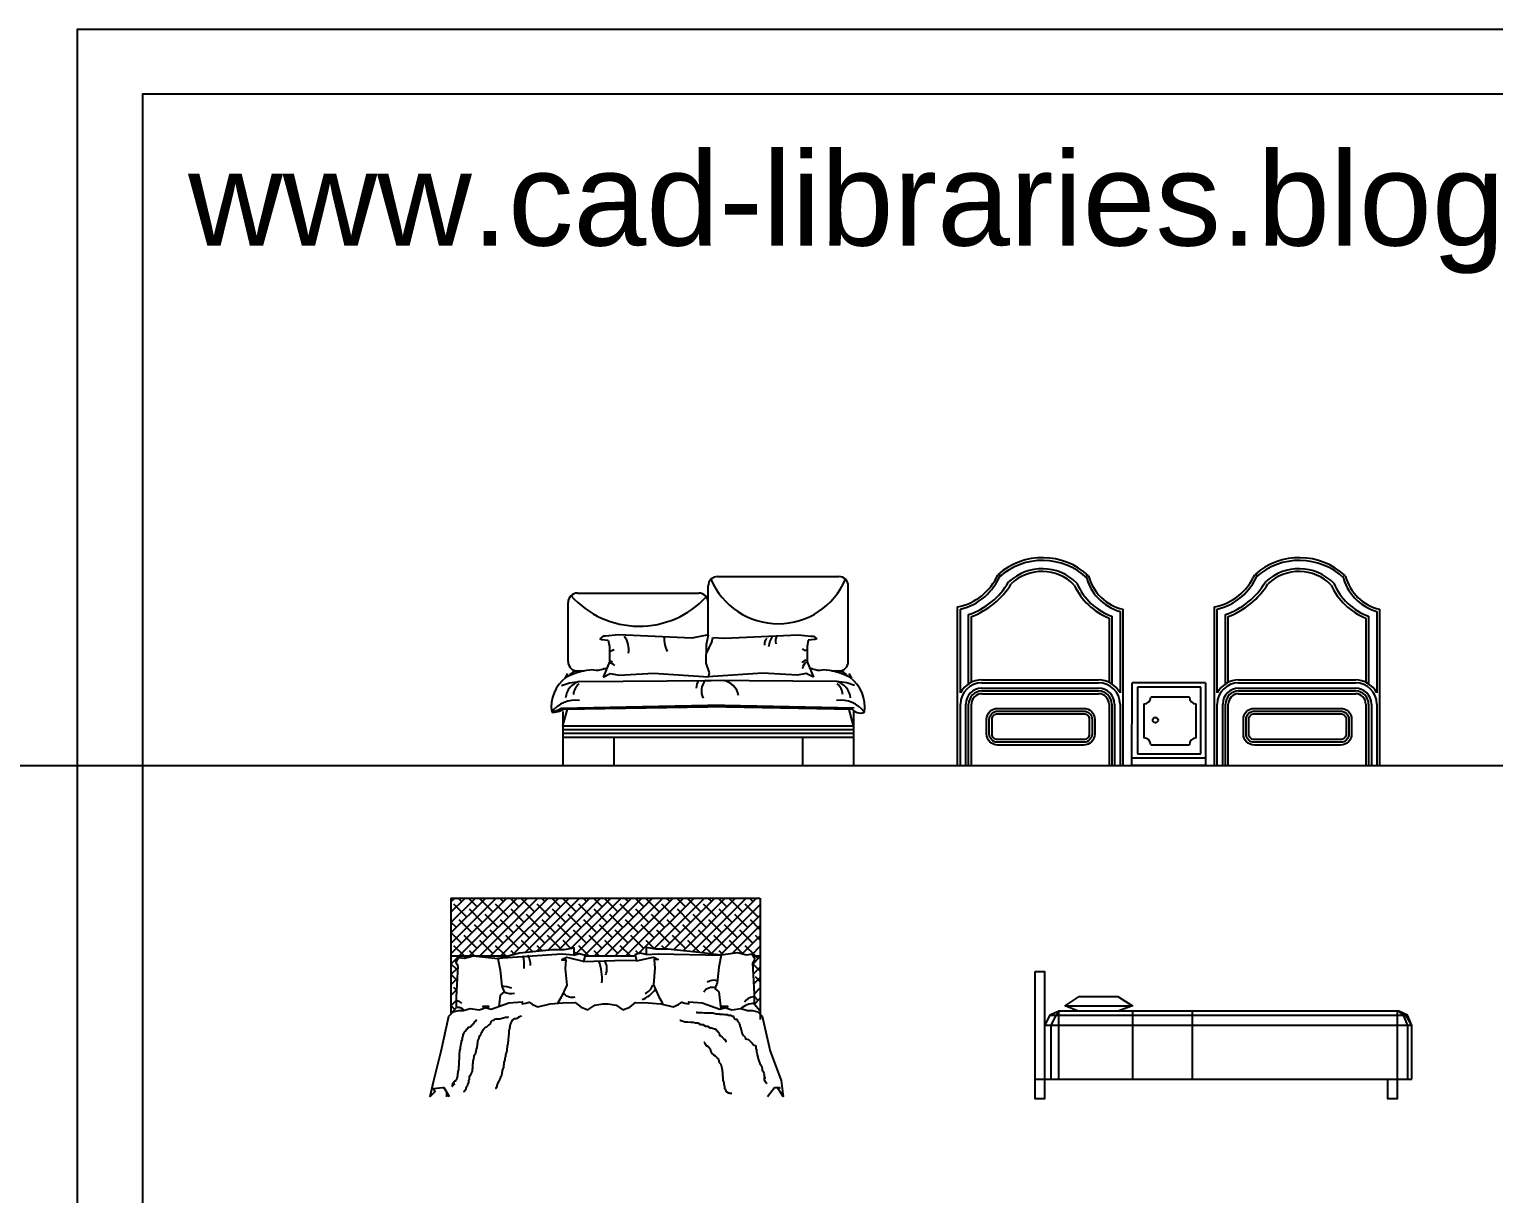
# Model space of a CAD drawing. Header units: inches. Extents: x 4.1 to 46.6, y 13.1 to 37.9.
# Drawn here: x 25.39 to 32.97, y 31.87 to 37.9 of the extents above; entities that cross this region are included whole.
import ezdxf

# ---------------------------------------------------------------- set-up
doc = ezdxf.new("R2010")
doc.units = ezdxf.units.IN
doc.header["$MEASUREMENT"] = 0
for name, color, linetype in [('02', 2, 'Continuous'), ('1', 1, 'Continuous'), ('4', 4, 'Continuous'), ('8', 8, 'Continuous'), ('kadrbm', 4, 'Continuous')]:
    doc.layers.add(name, color=color, linetype=linetype)
doc.styles.add('bmmm', font='swissel.ttf')
pattern_1 = [(45, (18.712043, 25.218758), (-0.02694077, 0.02694077), []), (135, (18.712043, 25.218758), (-0.0808223, 0.02694077), [0.09525, -0.05715])]

# ---------------------------------------------------------------- blocks, each defined once
blk = doc.blocks.new('kadrbm')
at = {"layer": 'kadrbm', "color": 4}
blk.add_lwpolyline([(0, 0), (0, 24.7972), (21, 24.7972), (21, 0), (0, 0)], close=True, dxfattribs=at)
blk.add_lwpolyline([(20.6631, 0.3257), (20.6631, 24.4603), (0.3369, 24.4603), (0.3369, 0.3257), (20.6631, 0.3257)], dxfattribs=at)
at = {"layer": 'kadrbm', "color": 211, "true_color": 0xf674fb, "style": 'bmmm'}
blk.add_text('www.cad-libraries.blogspot.com', height=0.485134, dxfattribs=at).set_placement((0.5726, 23.6772))

msp = doc.modelspace()

# ---------------------------------------------------------------- hatches: boundary and pattern name
at = {"layer": '8'}
h = msp.add_hatch(dxfattribs=at)
h.set_pattern_fill('ANSI38', color=256, scale=0.012, style=0)
h.set_pattern_definition(pattern_1)
h.paths.add_polyline_path([(29.1744, 33.2701), (29.1744, 33.3998), (27.5744, 33.3998), (27.5744, 33.2701)])
h.paths.add_polyline_path([(28.5291, 33.0998), (28.5273, 33.1069), (28.5562, 33.1151), (28.5851, 33.1069), (28.5851, 33.144), (28.6347, 33.1358), (28.6966, 33.1358), (28.8458, 33.1197), (28.9733, 33.1043), (29.0588, 33.1169), (29.1042, 33.1045), (29.1331, 33.1087), (29.139, 33.0998), (29.1744, 33.0998), (29.1744, 33.2701), (27.5744, 33.2701), (27.5744, 33.0998), (27.6861, 33.0998), (27.69, 33.1009), (27.6999, 33.0998), (27.8642, 33.0998), (27.93, 33.117), (28.0993, 33.1335), (28.1612, 33.1335), (28.2107, 33.1417), (28.2107, 33.1046), (28.2396, 33.1129), (28.2685, 33.1046), (28.2673, 33.0998)])
h = msp.add_hatch(dxfattribs=at)
h.set_pattern_fill('ANSI38', color=256, scale=0.012, style=0)
h.set_pattern_definition(pattern_1)
h.paths.add_polyline_path([(27.5744, 32.7998), (27.6033, 32.8328), (27.6033, 32.8864), (27.6074, 32.9854), (27.6115, 33.0472), (27.5991, 33.0679), (27.6157, 33.0926), (27.6445, 33.0885), (27.6861, 33.0998), (27.5744, 33.0998)])
h.paths.add_polyline_path([(29.1414, 33.0014), (29.1455, 32.9025), (29.1455, 32.8489), (29.1744, 32.8159), (29.1744, 33.0998), (29.139, 33.0998), (29.1496, 33.0839), (29.1372, 33.0633)])

# ---------------------------------------------------------------- linework, layer by layer
at = {"layer": '02'}
for p, q in [((27.5744, 33.3998), (29.1744, 33.3998)), ((27.5744, 33.0998), (27.6861, 33.0998)), ((27.5991, 33.0679), (27.6157, 33.0926)), ((27.6115, 33.0472), (27.5991, 33.0679)), ((27.6157, 33.0926), (27.6445, 33.0885)), ((27.6445, 33.0885), (27.69, 33.1009)), ((27.69, 33.1009), (27.8167, 33.0874)), ((27.6999, 33.0998), (27.8642, 33.0998)), ((27.8167, 33.0874), (27.829, 33.0256)), ((28.2673, 33.0998), (28.5291, 33.0998)), ((28.9733, 33.1043), (28.961, 33.0424)), ((29.0588, 33.1169), (28.9733, 33.1043)), ((29.1042, 33.1045), (29.0588, 33.1169)), ((29.1331, 33.1087), (29.1042, 33.1045)), ((29.1496, 33.0839), (29.1331, 33.1087)), ((29.1372, 33.0633), (29.1496, 33.0839)), ((29.1414, 33.0014), (29.1372, 33.0633)), ((29.139, 33.0998), (29.1744, 33.0998)), ((27.6033, 32.8864), (27.6074, 32.9854)), ((27.6074, 32.9854), (27.6115, 33.0472)), ((27.829, 33.0256), (27.8373, 32.9431)), ((28.961, 33.0424), (28.9527, 32.96)), ((29.1455, 32.9025), (29.1414, 33.0014)), ((27.8497, 32.9142), (27.829, 32.8977)), ((27.8373, 32.9431), (27.8497, 32.9142)), ((28.9527, 32.96), (28.9403, 32.9311)), ((28.9403, 32.9311), (28.961, 32.9146)), ((28.961, 32.9146), (28.9724, 32.8261)), ((27.5744, 32.7998), (27.6033, 32.8328)), ((27.6033, 32.8328), (27.6033, 32.8864)), ((27.829, 32.8977), (27.8214, 32.8383)), ((29.1455, 32.8489), (29.1455, 32.9025)), ((29.1744, 32.8159), (29.1455, 32.8489))]:
    msp.add_line(p, q, dxfattribs=at)
for points in [[(28.2107, 33.1046), (28.1488, 33.1087), (27.8167, 33.0874), (27.93, 33.117), (28.0993, 33.1335), (28.1612, 33.1335), (28.2107, 33.1417), (28.2107, 33.1046), (28.2396, 33.1129), (28.2685, 33.1046), (28.2603, 33.0716), (28.4229, 33.0758)], [(28.5851, 33.1069), (28.647, 33.111), (28.9733, 33.1043), (28.8458, 33.1197), (28.6966, 33.1358), (28.6347, 33.1358), (28.5851, 33.144), (28.5851, 33.1069), (28.5562, 33.1151), (28.5273, 33.1069), (28.5356, 33.0739), (28.4229, 33.0758)], [(28.2603, 33.0716), (28.1901, 33.0881), (28.1736, 33.0922), (28.1488, 33.0799), (28.1694, 33.0799), (28.1653, 33.0345), (28.1736, 32.9479), (28.1447, 32.8861), (28.1282, 32.8572), (28.1279, 32.8556)], [(28.5356, 33.0739), (28.6058, 33.0904), (28.6223, 33.0945), (28.647, 33.0821), (28.6264, 33.0821), (28.6305, 33.0368), (28.6223, 32.9502), (28.6512, 32.8883), (28.6677, 32.8595), (28.6694, 32.8505)], [(30.7554, 32.8416), (30.8268, 32.8906), (31.0277, 32.8906), (31.1036, 32.8416), (31.0277, 32.8149)], [(30.8224, 32.8149), (30.7554, 32.8416), (31.0991, 32.8416)], [(27.7078, 32.7683), (27.7057, 32.7661), (27.7035, 32.7661), (27.7013, 32.7639), (27.7013, 32.7618), (27.6992, 32.7596), (27.697, 32.7596), (27.697, 32.7574), (27.6948, 32.7574), (27.6948, 32.7553), (27.6927, 32.7531), (27.6927, 32.7509), (27.6905, 32.7488), (27.6883, 32.7466), (27.6862, 32.7445), (27.684, 32.7423), (27.6818, 32.7401), (27.6797, 32.738), (27.6775, 32.7358), (27.6754, 32.7336), (27.6732, 32.7315), (27.6645, 32.7293), (27.6624, 32.7272), (27.6624, 32.725), (27.6602, 32.725), (27.6602, 32.7228), (27.658, 32.7228), (27.658, 32.7207), (27.6559, 32.7185), (27.6537, 32.7185), (27.6537, 32.7163), (27.6515, 32.7142), (27.6515, 32.712), (27.6494, 32.7098), (27.6472, 32.7098), (27.6451, 32.7077), (27.6429, 32.7055), (27.6429, 32.7034), (27.6407, 32.7012), (27.6407, 32.699), (27.6386, 32.6969), (27.6386, 32.6947), (27.6364, 32.6925), (27.6364, 32.6839), (27.6342, 32.6817), (27.6342, 32.6796), (27.6321, 32.6774), (27.6321, 32.6709), (27.6299, 32.6623), (27.6299, 32.6601), (27.6277, 32.6579), (27.6277, 32.6493), (27.6256, 32.6471), (27.6256, 32.6428), (27.6234, 32.6363), (27.6234, 32.6341), (27.6212, 32.6277), (27.6212, 32.619), (27.6191, 32.6103), (27.6191, 32.6017), (27.6169, 32.5952), (27.6169, 32.5649), (27.6148, 32.5563), (27.6148, 32.5325), (27.6126, 32.5238), (27.6126, 32.5108), (27.6104, 32.5022), (27.6104, 32.4935), (27.6083, 32.4914), (27.6083, 32.4784), (27.6061, 32.4762), (27.6061, 32.4697), (27.6039, 32.4676), (27.6039, 32.4654), (27.6018, 32.4589), (27.5996, 32.4568), (27.5974, 32.4546), (27.5974, 32.4524), (27.5931, 32.4524), (27.5931, 32.4503), (27.5909, 32.4481), (27.5888, 32.4481), (27.5866, 32.4416), (27.5844, 32.4395), (27.5823, 32.4395), (27.5823, 32.433), (27.5801, 32.433), (27.5801, 32.4265), (27.5823, 32.4265), (27.5844, 32.4286), (27.5866, 32.4308), (27.5953, 32.4373)], [(27.8723, 32.7834), (27.8701, 32.7834), (27.868, 32.7812), (27.8572, 32.7812), (27.8398, 32.7769), (27.8269, 32.7726), (27.8052, 32.7726), (27.7987, 32.7704), (27.7966, 32.7683), (27.7944, 32.7661), (27.7857, 32.7639), (27.7836, 32.7618), (27.7814, 32.7596), (27.7792, 32.7509), (27.7771, 32.7488), (27.7684, 32.7423), (27.7598, 32.7336), (27.7576, 32.7315), (27.7511, 32.7293), (27.7489, 32.7272), (27.7468, 32.725), (27.7468, 32.7228), (27.7446, 32.7207), (27.7425, 32.7207), (27.7403, 32.7185), (27.7403, 32.7163), (27.7381, 32.7142), (27.7381, 32.712), (27.736, 32.712), (27.736, 32.7077), (27.7338, 32.7055), (27.7338, 32.7034), (27.7316, 32.7012), (27.7295, 32.6947), (27.7273, 32.6925), (27.7273, 32.6904), (27.7251, 32.6882), (27.723, 32.6861), (27.723, 32.6839), (27.7208, 32.6839), (27.7208, 32.6796), (27.7186, 32.6796), (27.7186, 32.6731), (27.7165, 32.6709), (27.7143, 32.6644), (27.7121, 32.6558), (27.7121, 32.6471), (27.71, 32.645), (27.71, 32.6363), (27.7078, 32.6298), (27.7078, 32.6255), (27.7057, 32.6168), (27.7057, 32.6147), (27.7035, 32.6082), (27.7035, 32.606), (27.7013, 32.5995), (27.7013, 32.5952), (27.6992, 32.593), (27.6992, 32.5909), (27.697, 32.5887), (27.697, 32.5866), (27.6948, 32.5866), (27.6948, 32.5822), (27.6927, 32.5822), (27.6927, 32.5757), (27.6905, 32.5692), (27.6905, 32.5649), (27.6883, 32.5563), (27.6883, 32.5455), (27.6862, 32.539), (27.6862, 32.5195), (27.684, 32.513), (27.684, 32.5044), (27.6818, 32.4957), (27.6797, 32.4935), (27.6775, 32.4871), (27.6754, 32.4849), (27.6754, 32.4827), (27.6732, 32.4806), (27.6732, 32.4784), (27.671, 32.4784), (27.671, 32.4741), (27.6689, 32.4741), (27.6689, 32.4611), (27.6667, 32.4589), (27.6667, 32.4568), (27.6645, 32.4546), (27.6645, 32.4416), (27.6624, 32.4395), (27.6624, 32.4373), (27.6602, 32.4351), (27.6602, 32.433), (27.658, 32.4265), (27.6559, 32.4243), (27.6559, 32.4222), (27.6537, 32.42), (27.6515, 32.4178), (27.6515, 32.4092), (27.6494, 32.4092), (27.6494, 32.407), (27.6472, 32.407), (27.6472, 32.4027), (27.6451, 32.4005), (27.6429, 32.4005), (27.6429, 32.3984), (27.6407, 32.3962), (27.6407, 32.394)], [(27.9372, 32.7899), (27.9372, 32.7877), (27.9286, 32.7856), (27.9199, 32.7791), (27.9178, 32.7769), (27.9113, 32.7747), (27.9026, 32.7747), (27.9005, 32.7726), (27.8983, 32.7704), (27.8961, 32.7704), (27.894, 32.7683), (27.8918, 32.7661), (27.8896, 32.7661), (27.8875, 32.7574), (27.8853, 32.7574), (27.8831, 32.7488), (27.8831, 32.7466), (27.881, 32.7445), (27.8788, 32.7358), (27.8788, 32.7336), (27.8766, 32.7272), (27.8766, 32.7185), (27.8745, 32.7163), (27.8745, 32.6925), (27.8723, 32.6904), (27.8723, 32.6774), (27.8701, 32.6709), (27.8701, 32.6558), (27.868, 32.6536), (27.868, 32.6428), (27.8658, 32.6363), (27.8658, 32.6255), (27.8637, 32.619), (27.8637, 32.6103), (27.8615, 32.6017), (27.8593, 32.593), (27.8572, 32.5866), (27.8572, 32.5779), (27.855, 32.5757), (27.8528, 32.5692), (27.8528, 32.5606), (27.8507, 32.5584), (27.8507, 32.5563), (27.8485, 32.5476), (27.8485, 32.539), (27.8463, 32.5303), (27.8463, 32.5238), (27.842, 32.5108), (27.8398, 32.5087), (27.8398, 32.5022), (27.8377, 32.4935), (27.8377, 32.4914), (27.8355, 32.4849), (27.8355, 32.4784), (27.8334, 32.4762), (27.8334, 32.4741), (27.8312, 32.4741), (27.8312, 32.4697), (27.829, 32.4676), (27.829, 32.4654), (27.8269, 32.4633), (27.8269, 32.4611), (27.8247, 32.4546), (27.8225, 32.4524), (27.8204, 32.4503), (27.8182, 32.4481), (27.8182, 32.4416), (27.816, 32.4395), (27.816, 32.4373), (27.8139, 32.4351), (27.8139, 32.4308), (27.8117, 32.4308), (27.8117, 32.4265), (27.8095, 32.42), (27.8095, 32.4178), (27.8074, 32.4178), (27.8074, 32.4135), (27.8052, 32.4135)], [(28.7597, 32.7683), (28.7619, 32.7683), (28.764, 32.7661), (28.7662, 32.7661), (28.777, 32.7618), (28.7857, 32.7596), (28.7987, 32.7596), (28.816, 32.7574), (28.829, 32.7574), (28.8398, 32.7531), (28.8528, 32.7531), (28.8658, 32.7445), (28.8788, 32.7445), (28.8917, 32.7358), (28.9026, 32.7358), (28.9156, 32.7272), (28.9242, 32.7272), (28.9329, 32.725), (28.9394, 32.7228), (28.9415, 32.7228), (28.9437, 32.7207), (28.9459, 32.7207), (28.9459, 32.7185), (28.948, 32.7185), (28.948, 32.7163), (28.9502, 32.7142), (28.9523, 32.712), (28.9523, 32.7098), (28.9545, 32.7098), (28.9567, 32.7077), (28.9588, 32.7055), (28.961, 32.7034), (28.9632, 32.6969), (28.9653, 32.6947), (28.9653, 32.6882), (28.9697, 32.6882), (28.9697, 32.6861), (28.9783, 32.6796), (28.987, 32.6709), (28.987, 32.6687), (28.9891, 32.6687), (28.9891, 32.6666), (28.9935, 32.6666), (28.9935, 32.6644), (28.9956, 32.6644), (28.9956, 32.6601), (28.9978, 32.6601), (28.9978, 32.6558)], [(28.8441, 32.8093), (28.8463, 32.8093), (28.8485, 32.8072), (28.8744, 32.8072), (28.8874, 32.805), (28.9307, 32.805), (28.948, 32.8007), (28.9632, 32.8007), (28.9653, 32.7985), (28.9826, 32.7985), (28.9913, 32.7964), (29.0065, 32.7964), (29.0086, 32.7942), (29.0238, 32.7942), (29.0238, 32.792), (29.0259, 32.792), (29.0281, 32.7899), (29.0303, 32.7877), (29.0368, 32.7877), (29.0389, 32.7791), (29.0411, 32.7769), (29.0432, 32.7747), (29.0454, 32.7726), (29.0541, 32.7726), (29.0562, 32.7704), (29.0584, 32.7618), (29.0606, 32.7596), (29.0627, 32.7574), (29.0649, 32.7553), (29.0671, 32.7531), (29.0671, 32.7509), (29.0692, 32.7445), (29.0692, 32.7358), (29.0714, 32.7336), (29.0736, 32.7315), (29.0736, 32.7293), (29.0757, 32.7272), (29.0757, 32.7185), (29.0779, 32.7163), (29.0779, 32.7098), (29.08, 32.7012), (29.0822, 32.699), (29.0887, 32.6882), (29.0974, 32.6796), (29.0995, 32.6709), (29.106, 32.6687), (29.1147, 32.6666), (29.1233, 32.6579), (29.132, 32.6493), (29.1406, 32.6406), (29.1428, 32.6385), (29.1515, 32.6363), (29.1536, 32.6341), (29.1536, 32.619), (29.1558, 32.6168), (29.1558, 32.6017), (29.158, 32.5995), (29.1601, 32.5887), (29.1666, 32.5628), (29.1688, 32.5563), (29.1731, 32.5433), (29.1818, 32.5303), (29.1839, 32.5217), (29.1861, 32.5152), (29.1861, 32.5065), (29.1883, 32.5044), (29.1948, 32.4935), (29.1969, 32.4849), (29.1969, 32.4719), (29.1991, 32.4719), (29.1991, 32.4654), (29.1969, 32.4654), (29.1969, 32.4568), (29.1991, 32.4546), (29.1991, 32.4503), (29.2012, 32.4503), (29.2012, 32.4481), (29.2034, 32.4481), (29.2056, 32.4416), (29.2077, 32.4416), (29.2077, 32.4395)], [(30.7242, 32.8149), (30.6751, 32.7926), (30.6483, 32.7391)], [(30.7242, 32.8104), (30.7063, 32.7926), (30.6795, 32.7391), (30.6795, 32.4672)], [(30.6795, 32.7926), (32.5276, 32.7926)], [(30.7197, 32.8149), (30.7197, 32.4583)], [(32.5499, 32.7391), (32.5276, 32.7926), (32.4829, 32.8149), (30.7197, 32.8149)], [(31.1036, 32.8149), (31.1036, 32.4628)], [(31.4116, 32.8149), (31.4116, 32.4628)], [(32.474, 32.8149), (32.474, 32.3603), (32.4249, 32.3603), (32.4249, 32.4628)], [(32.4785, 32.8149), (32.5052, 32.7926), (32.5276, 32.7391), (32.5276, 32.4628)], [(32.5499, 32.4628), (32.5499, 32.7391), (32.5186, 32.7926), (32.4785, 32.8149)], [(32.5499, 32.7391), (30.6483, 32.7391)], [(28.8831, 32.6536), (28.8852, 32.6536), (28.8874, 32.6514), (28.8896, 32.645), (28.8917, 32.645), (28.8939, 32.6363), (28.8961, 32.6363), (28.8961, 32.6341), (28.9026, 32.6341), (28.9047, 32.632), (28.9069, 32.6298), (28.9091, 32.6277), (28.9156, 32.619), (28.9177, 32.6103), (28.9242, 32.5974), (28.9329, 32.5887), (28.9415, 32.5822), (28.9502, 32.5736), (28.9523, 32.5714), (28.9588, 32.5649), (28.961, 32.5563), (28.9632, 32.5476), (28.9718, 32.539), (28.974, 32.5325), (28.9762, 32.5195), (28.9783, 32.5108), (28.9783, 32.5022), (28.9805, 32.5), (28.9805, 32.4806), (28.9826, 32.4719), (28.9826, 32.4568), (28.9848, 32.4481), (28.9848, 32.446), (28.987, 32.4438), (28.987, 32.4351), (28.9891, 32.433), (28.9891, 32.4308), (28.9913, 32.4222), (28.9913, 32.4135), (28.9935, 32.4113), (28.9956, 32.4092), (28.9978, 32.4005), (29, 32.3984), (29.0021, 32.3962), (29.0043, 32.3962), (29.0065, 32.394), (29.0086, 32.3919), (29.0151, 32.3919), (29.0173, 32.3897), (29.0281, 32.3897)], [(29, 32.6558), (28.9956, 32.6558)], [(30.5992, 32.4628), (32.5499, 32.4628)], [(27.5504, 32.3979), (27.5504, 32.3698)]]:
    msp.add_lwpolyline(points, dxfattribs=at)
msp.add_lwpolyline([(30.5992, 33.0199), (30.6483, 33.0199), (30.6483, 32.3603), (30.5992, 32.3603)], close=True, dxfattribs=at)
for centre, radius, start, end in [((27.7683, 33.0524), 0.1856, 354.4511, 15.08986), ((27.8846, 33.0523), 0.1016, 359.28336, 30.24438), ((28.0699, 32.9799), 0.2867, 356.23101, 19.12441), ((28.2989, 33.0346), 0.0831, 337.10223, 26.48272), ((27.8169, 32.7082), 0.2358, 72.24311, 85.03788), ((27.886, 32.984), 0.0787, 242.5115, 282.7658), ((28.5045, 33.0215), 0.1589, 292.16903, 323.2448), ((28.5517, 32.9693), 0.0703, 293.44719, 342.49641), ((28.9255, 32.8882), 0.0486, 68.85362, 149.97473), ((28.9343, 32.9071), 0.0668, 76.34324, 119.89394), ((27.605, 32.8337), 0.0329, 37.76091, 92.26845), ((27.6104, 32.7932), 0.0407, 37.43545, 94.3701), ((28.2017, 32.9515), 0.0646, 228.30934, 283.65692), ((29.138, 32.7715), 0.0821, 84.39158, 139.1544), ((29.1471, 32.8241), 0.0647, 97.14088, 146.00054)]:
    msp.add_arc(centre, radius, start, end, dxfattribs=at)
at = {"layer": '1'}
for p, q in [((28.9551, 35.0648), (29.5827, 35.0648)), ((28.2297, 34.9791), (28.8573, 34.9791)), ((28.9062, 34.7539), (28.9062, 35.0159)), ((29.6316, 34.6246), (29.6316, 35.0159)), ((28.1808, 34.6246), (28.1808, 34.9302)), ((30.1978, 34.0867), (30.1978, 34.9071)), ((30.2121, 34.4618), (30.2121, 34.8956)), ((31.0388, 34.8844), (31.0388, 34.4618)), ((31.053, 34.8955), (31.053, 34.0867)), ((31.5275, 34.0867), (31.5275, 34.9071)), ((31.5418, 34.4618), (31.5418, 34.8956)), ((32.3685, 34.8844), (32.3685, 34.4618)), ((32.3827, 34.8955), (32.3827, 34.0867)), ((30.2548, 34.5089), (30.2548, 34.8678)), ((30.2691, 34.5169), (30.2691, 34.8576)), ((30.9818, 34.8491), (30.9818, 34.5169)), ((30.996, 34.859), (30.996, 34.5089)), ((31.5845, 34.5089), (31.5845, 34.8678)), ((31.5988, 34.5169), (31.5988, 34.8576)), ((32.3115, 34.8491), (32.3115, 34.5169)), ((32.3257, 34.859), (32.3257, 34.5089)), ((28.3616, 34.7567), (28.3446, 34.7425)), ((28.3446, 34.7425), (28.355, 34.7383)), ((28.355, 34.7383), (28.3881, 34.7356)), ((28.3748, 34.7567), (28.3616, 34.7567)), ((28.4411, 34.7633), (28.3748, 34.7567)), ((28.3881, 34.7356), (28.3947, 34.7025)), ((28.8216, 34.7462), (28.4411, 34.7633)), ((28.9081, 34.7636), (28.8216, 34.7462)), ((28.8979, 34.7126), (28.9081, 34.7636)), ((28.9244, 34.7253), (28.9298, 34.7487)), ((28.9298, 34.7487), (28.991, 34.7462)), ((28.991, 34.7462), (29.3716, 34.7633)), ((29.3716, 34.7633), (29.4378, 34.7567)), ((29.4246, 34.7356), (29.4179, 34.7025)), ((29.4577, 34.7383), (29.4246, 34.7356)), ((29.4378, 34.7567), (29.4511, 34.7567)), ((29.4511, 34.7567), (29.468, 34.7425)), ((29.468, 34.7425), (29.4577, 34.7383)), ((28.3947, 34.7025), (28.3947, 34.6231)), ((28.8954, 34.6161), (28.8979, 34.7126)), ((28.8967, 34.666), (28.9244, 34.7253)), ((29.4179, 34.7025), (29.4179, 34.6231)), ((28.3947, 34.6231), (28.3617, 34.5441)), ((28.9134, 34.566), (28.8954, 34.6161)), ((29.4179, 34.6231), (29.451, 34.5441)), ((28.1469, 34.5002), (28.1876, 34.5138)), ((28.1775, 34.5625), (28.1648, 34.538)), ((28.1876, 34.5138), (28.2389, 34.5211)), ((28.2297, 34.5757), (28.2647, 34.5757)), ((28.2389, 34.5211), (28.9212, 34.5266)), ((28.3617, 34.5441), (28.3985, 34.5633)), ((28.3985, 34.5633), (28.4448, 34.5535)), ((28.4448, 34.5535), (28.623, 34.5636)), ((28.623, 34.5636), (28.908, 34.5446)), ((29.5721, 34.5211), (28.8898, 34.5266)), ((28.9047, 34.5446), (28.9046, 34.5448)), ((29.1897, 34.5636), (28.9047, 34.5446)), ((28.908, 34.5446), (28.9134, 34.566)), ((29.3679, 34.5535), (29.1897, 34.5636)), ((29.4141, 34.5633), (29.3679, 34.5535)), ((29.451, 34.5441), (29.4141, 34.5633)), ((29.5463, 34.5757), (29.5827, 34.5757)), ((29.6234, 34.5138), (29.5721, 34.5211)), ((29.6641, 34.5002), (29.6234, 34.5138)), ((29.6349, 34.5625), (29.6476, 34.538)), ((30.3232, 34.5292), (30.9276, 34.5292)), ((30.3232, 34.5149), (30.9276, 34.5149)), ((31.1003, 34.0867), (31.1009, 34.5142)), ((31.4806, 34.5142), (31.1009, 34.5142)), ((31.4806, 34.5142), (31.4806, 34.0867)), ((31.6529, 34.5292), (32.2573, 34.5292)), ((31.6529, 34.5149), (32.2573, 34.5149)), ((30.3232, 34.4864), (30.9276, 34.4864)), ((30.3232, 34.4722), (30.9276, 34.4722)), ((30.3232, 34.4579), (30.9276, 34.4579)), ((31.1284, 34.4925), (31.1284, 34.1473)), ((31.4576, 34.4925), (31.1284, 34.4925)), ((31.3982, 34.4407), (31.1976, 34.4407)), ((31.4576, 34.1473), (31.4576, 34.4925)), ((31.6529, 34.4864), (32.2573, 34.4864)), ((31.6529, 34.4722), (32.2573, 34.4722)), ((31.6529, 34.4579), (32.2573, 34.4579)), ((28.1457, 34.3832), (28.9047, 34.3981)), ((28.1531, 34.2921), (28.1775, 34.3782)), ((28.1531, 34.3658), (28.1531, 34.0867)), ((28.1581, 34.3778), (28.9048, 34.3899)), ((29.6529, 34.3755), (28.9062, 34.3899)), ((29.6612, 34.3833), (28.9063, 34.3981)), ((29.6593, 34.2921), (29.6356, 34.3759)), ((29.6593, 34.3658), (29.6593, 34.0867)), ((30.2121, 34.0867), (30.2121, 34.4038)), ((30.2406, 34.0867), (30.2406, 34.4038)), ((30.2548, 34.0867), (30.2548, 34.4038)), ((30.2691, 34.0867), (30.2691, 34.4038)), ((30.9818, 34.4038), (30.9818, 34.0867)), ((30.996, 34.4038), (30.996, 34.0867)), ((31.0103, 34.4038), (31.0103, 34.0867)), ((31.0388, 34.4038), (31.0388, 34.0867)), ((31.1622, 34.4053), (31.1622, 34.2287)), ((31.4335, 34.2287), (31.4335, 34.4053)), ((31.5418, 34.0867), (31.5418, 34.4038)), ((31.5703, 34.0867), (31.5703, 34.4038)), ((31.5845, 34.0867), (31.5845, 34.4038)), ((31.5988, 34.0867), (31.5988, 34.4038)), ((32.3115, 34.4038), (32.3115, 34.0867)), ((32.3257, 34.4038), (32.3257, 34.0867)), ((32.34, 34.4038), (32.34, 34.0867)), ((32.3685, 34.4038), (32.3685, 34.0867)), ((28.1531, 34.2921), (29.6593, 34.2921)), ((28.1531, 34.2725), (29.6593, 34.2725)), ((28.1531, 34.253), (29.6593, 34.253)), ((28.1531, 34.2334), (29.6593, 34.2334)), ((28.4171, 34.2334), (28.4171, 34.0867)), ((29.3952, 34.2334), (29.3952, 34.0867)), ((31.1003, 34.1259), (31.4806, 34.1259)), ((31.1284, 34.1473), (31.4576, 34.1473)), ((31.1976, 34.1933), (31.3982, 34.1933)), ((24.4808, 34.0867), (44.777, 34.0867)), ((28.1531, 34.0867), (29.6593, 34.0867)), ((30.1978, 34.0867), (31.053, 34.0867)), ((31.4806, 34.0867), (31.1003, 34.0867)), ((31.5275, 34.0867), (32.3827, 34.0867)), ((27.5744, 33.3998), (27.5744, 32.8051)), ((29.1748, 33.3998), (29.1748, 32.7715))]:
    msp.add_line(p, q, dxfattribs=at)
for points in [[(30.3475, 34.2491), (30.3475, 34.3251, -0.414214), (30.4045, 34.3821), (30.851, 34.3821, -0.414214), (30.908, 34.3251), (30.908, 34.2491, -0.414214), (30.851, 34.1921), (30.4045, 34.1921, -0.414214)], [(30.3618, 34.2491), (30.3618, 34.3251, -0.414214), (30.4045, 34.3679), (30.851, 34.3679, -0.414214), (30.8938, 34.3251), (30.8938, 34.2491, -0.414214), (30.851, 34.2064), (30.4045, 34.2064, -0.414214)], [(30.376, 34.2491), (30.376, 34.3251, -0.414214), (30.4045, 34.3536), (30.851, 34.3536, -0.414214), (30.8795, 34.3251), (30.8795, 34.2491, -0.414214), (30.851, 34.2206), (30.4045, 34.2206, -0.414214)], [(31.6772, 34.2491), (31.6772, 34.3251, -0.414214), (31.7342, 34.3821), (32.1807, 34.3821, -0.414214), (32.2377, 34.3251), (32.2377, 34.2491, -0.414214), (32.1807, 34.1921), (31.7342, 34.1921, -0.414214)], [(31.6915, 34.2491), (31.6915, 34.3251, -0.414214), (31.7342, 34.3679), (32.1807, 34.3679, -0.414214), (32.2235, 34.3251), (32.2235, 34.2491, -0.414214), (32.1807, 34.2064), (31.7342, 34.2064, -0.414214)], [(31.7057, 34.2491), (31.7057, 34.3251, -0.414214), (31.7342, 34.3536), (32.1807, 34.3536, -0.414214), (32.2092, 34.3251), (32.2092, 34.2491, -0.414214), (32.1807, 34.2206), (31.7342, 34.2206, -0.414214)]]:
    msp.add_lwpolyline(points, format="xyb", close=True, dxfattribs=at)
msp.add_circle((31.2216, 34.3215), 0.0137, dxfattribs=at)
for centre, radius, start, end in [((30.6376, 34.8143), 0.3481, 46.80298, 131.68347), ((30.6376, 34.8122), 0.336, 46.37227, 132.09762), ((31.9673, 34.8143), 0.3481, 46.80298, 131.68347), ((31.9673, 34.8122), 0.336, 46.37227, 132.09762), ((28.9551, 35.0159), 0.0489, 90, 180), ((29.2689, 35.199), 0.3787, 203.08753, 336.91247), ((29.5827, 35.0159), 0.0489, 0, 90), ((30.1416, 35.1905), 0.2889, 281.21578, 336.27785), ((30.1416, 35.1879), 0.3007, 283.55145, 337.98621), ((30.1284, 35.234), 0.3874, 289.03797, 329.3601), ((30.6352, 34.8522), 0.2531, 44.62973, 133.24103), ((30.6352, 34.8589), 0.2322, 44.15649, 133.70352), ((31.1073, 35.1267), 0.2518, 192.91401, 254.21375), ((31.1072, 35.1283), 0.239, 194.59814, 256.89397), ((31.4713, 35.1905), 0.2889, 281.21578, 336.27785), ((31.4713, 35.1879), 0.3007, 283.55145, 337.98621), ((31.4581, 35.234), 0.3874, 289.03797, 329.3601), ((31.9649, 34.8522), 0.2531, 44.62973, 133.24103), ((31.9649, 34.8589), 0.2322, 44.15649, 133.70352), ((32.437, 35.1267), 0.2518, 192.91401, 254.21375), ((32.4369, 35.1283), 0.239, 194.59814, 256.89397), ((28.2297, 34.9302), 0.0489, 90, 180), ((28.5487, 35.2805), 0.4728, 221.75513, 317.3013), ((28.8573, 34.9302), 0.0489, 0, 90), ((30.128, 35.2389), 0.4066, 290.30677, 328.53611), ((31.1056, 35.1594), 0.3341, 204.54532, 248.2365), ((31.1055, 35.1557), 0.3162, 203.41917, 249.74347), ((31.4577, 35.2389), 0.4066, 290.30677, 328.53611), ((32.4353, 35.1594), 0.3341, 204.54532, 248.2365), ((32.4352, 35.1557), 0.3162, 203.41917, 249.74347), ((28.3794, 34.6866), 0.1156, 350.60134, 36.48248), ((28.8792, 34.7542), 0.2014, 180.95811, 202.67978), ((29.238, 34.7157), 0.0405, 134.16147, 188.91915), ((29.3169, 34.6956), 0.0978, 141.43008, 177.40356), ((29.3086, 34.7294), 0.0545, 147.29577, 193.75278), ((28.3868, 34.7395), 0.0613, 277.72408, 302.18915), ((29.4078, 34.6965), 0.0135, 195.31781, 307.86174), ((28.3365, 34.2247), 0.3584, 93.84384, 117.72457), ((28.2297, 34.6246), 0.0489, 180, 270), ((28.331, 34.6812), 0.1007, 259.42148, 289.29538), ((28.3737, 34.5577), 0.03, 78.54124, 108.40347), ((28.3913, 34.5678), 0.0489, 48.72974, 89.25052), ((28.4011, 34.6122), 0.0131, 46.0883, 115.01381), ((29.4243, 34.5927), 0.0403, 105.22523, 142.07886), ((29.4401, 34.5852), 0.0455, 125.5447, 174.89455), ((29.4373, 34.5577), 0.03, 71.59653, 101.45876), ((29.48, 34.6812), 0.1007, 250.70462, 280.57852), ((29.4745, 34.2247), 0.3584, 62.27543, 86.15616), ((29.5827, 34.6246), 0.0489, 270, 0), ((28.2822, 34.3905), 0.1885, 126.61327, 188.62878), ((28.2661, 34.4259), 0.0991, 105.95357, 173.83867), ((28.2297, 34.5268), 0.0489, 90, 151.44311), ((28.2875, 34.448), 0.0796, 129.64368, 176.07317), ((28.9851, 34.4672), 0.1431, 155.86769, 171.90673), ((28.9587, 34.4728), 0.0874, 141.99576, 205.04903), ((28.9687, 34.4307), 0.0966, 10.85391, 80.31834), ((29.5449, 34.4259), 0.0991, 6.16133, 74.04643), ((29.5235, 34.448), 0.0796, 3.92683, 50.35632), ((29.5827, 34.5268), 0.0489, 27.42264, 90), ((29.5288, 34.3905), 0.1885, 351.37122, 53.38673), ((30.3232, 34.4038), 0.1254, 90, 152.4198), ((30.3232, 34.4038), 0.1111, 90, 180), ((30.9276, 34.4038), 0.1254, 27.5802, 90), ((30.9276, 34.4038), 0.1111, 0, 90), ((31.6529, 34.4038), 0.1254, 90, 152.4198), ((31.6529, 34.4038), 0.1111, 90, 180), ((32.2573, 34.4038), 0.1254, 27.5802, 90), ((32.2573, 34.4038), 0.1111, 0, 90), ((30.3232, 34.4038), 0.0827, 90, 180), ((30.3232, 34.4038), 0.0684, 90, 180), ((30.3232, 34.4038), 0.0541, 90, 180), ((30.9276, 34.4038), 0.0827, 0, 90), ((30.9276, 34.4038), 0.0684, 0, 90), ((30.9276, 34.4038), 0.0541, 0, 90), ((31.1622, 34.4407), 0.0354, 270, 0), ((31.4335, 34.4407), 0.0354, 180, 270), ((31.6529, 34.4038), 0.0827, 90, 180), ((31.6529, 34.4038), 0.0684, 90, 180), ((31.6529, 34.4038), 0.0541, 90, 180), ((32.2573, 34.4038), 0.0827, 0, 90), ((32.2573, 34.4038), 0.0684, 0, 90), ((32.2573, 34.4038), 0.0541, 0, 90), ((28.2171, 34.2741), 0.1499, 80.96717, 143.99323), ((28.0144, 34.6253), 0.2754, 287.19784, 298.46595), ((28.0992, 34.4808), 0.1186, 268.37223, 299.76826), ((29.5939, 34.2741), 0.1499, 36.00677, 99.03283), ((29.6941, 34.4143), 0.0562, 213.31963, 292.06437), ((31.1622, 34.1933), 0.0354, 0, 90), ((31.4335, 34.1933), 0.0354, 90, 180)]:
    msp.add_arc(centre, radius, start, end, dxfattribs=at)
at = {"layer": '4'}
msp.add_lwpolyline([(27.5671, 32.3698), (27.5393, 32.4166), (27.5299, 32.4166), (27.4838, 32.4126), (27.4902, 32.3965), (27.466, 32.3722), (27.4862, 32.4545), (27.5241, 32.6076), (27.5634, 32.7889), (27.586, 32.8114), (27.613, 32.8168), (27.639, 32.8168), (27.6741, 32.8275), (27.72, 32.8214), (27.7713, 32.8382), (27.7401, 32.8382), (27.7584, 32.8305), (27.7829, 32.8244), (27.8741, 32.8574), (27.9429, 32.862), (27.9429, 32.8529), (27.9628, 32.8559), (27.9796, 32.8605), (27.9967, 32.8483), (28.0242, 32.8361), (28.0884, 32.8529), (28.1541, 32.8574), (28.2183, 32.859), (28.2486, 32.8345), (28.2837, 32.8208), (28.3189, 32.8452), (28.3602, 32.8529), (28.3886, 32.8529), (28.4299, 32.8452), (28.465, 32.8208), (28.5002, 32.8345), (28.5304, 32.859), (28.5946, 32.8574), (28.6603, 32.8529), (28.7245, 32.8361), (28.752, 32.8483), (28.7692, 32.8605), (28.786, 32.8559), (28.8058, 32.8529), (28.8058, 32.862), (28.8746, 32.8574), (28.9659, 32.8244), (28.9903, 32.8305), (29.0087, 32.8382), (28.9774, 32.8382), (29.0288, 32.8214), (29.0746, 32.8275), (29.1098, 32.8168), (29.1358, 32.8168), (29.1628, 32.8114), (29.1853, 32.7889), (29.227, 32.6076), (29.2834, 32.4545), (29.2944, 32.3722), (29.2794, 32.3965), (29.2673, 32.4126), (29.2769, 32.4166), (29.2499, 32.4166), (29.2141, 32.3698)], dxfattribs=at)

# ---------------------------------------------------------------- block references
at = {"layer": 'kadrbm'}
msp.add_blockref('kadrbm', (25.641, 13.1016), dxfattribs=at)

doc.saveas('drawing.dxf')
